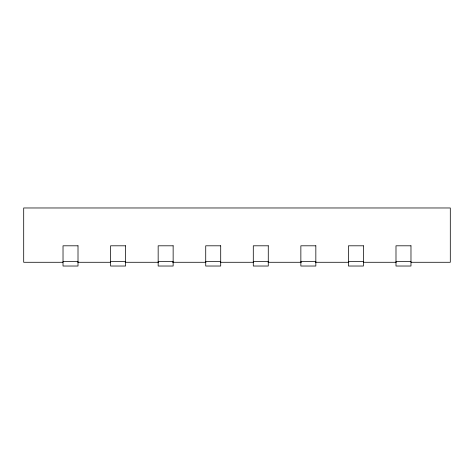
<?xml version="1.0" encoding="UTF-8"?>
<svg xmlns="http://www.w3.org/2000/svg" width="474" height="474" viewBox="0 0 474 474"><rect width="100%" height="100%" fill="white"/><g stroke="black" fill="none" stroke-linecap="round" stroke-linejoin="round"><path stroke-width="0.71" d="M63.024 261.529L78.009 261.529M110.59 261.529L125.574 261.529M158.162 261.529L173.14 261.529M205.728 261.529L220.706 261.529M253.294 261.529L268.272 261.529M300.86 261.529L315.838 261.529M348.426 261.529L363.41 261.529M395.991 261.529L410.976 261.529M62.953 262.282L23.7 262.282L23.7 207.973L450.3 207.973L450.3 262.282L411.047 262.282M77.766 262.282L110.353 262.282M125.166 262.282L158.494 262.282M172.566 262.282L205.894 262.282M220.706 262.282L253.294 262.282M268.106 262.282L301.434 262.282M315.506 262.282L348.834 262.282M363.647 262.282L396.234 262.282M78.009 245.805L63.024 245.805L63.024 266.027L78.009 266.027L78.009 245.805M125.574 245.805L110.59 245.805L110.59 266.027L125.574 266.027L125.574 245.805M173.14 245.805L158.162 245.805L158.162 266.027L173.14 266.027L173.14 245.805M220.706 245.805L205.728 245.805L205.728 266.027L220.706 266.027L220.706 245.805M268.272 245.805L253.294 245.805L253.294 266.027L268.272 266.027L268.272 245.805M315.838 245.805L300.86 245.805L300.86 266.027L315.838 266.027L315.838 245.805M363.41 245.805L348.426 245.805L348.426 266.027L363.41 266.027L363.41 245.805M410.976 245.805L395.991 245.805L395.991 266.027L410.976 266.027L410.976 245.805"/></g></svg>
